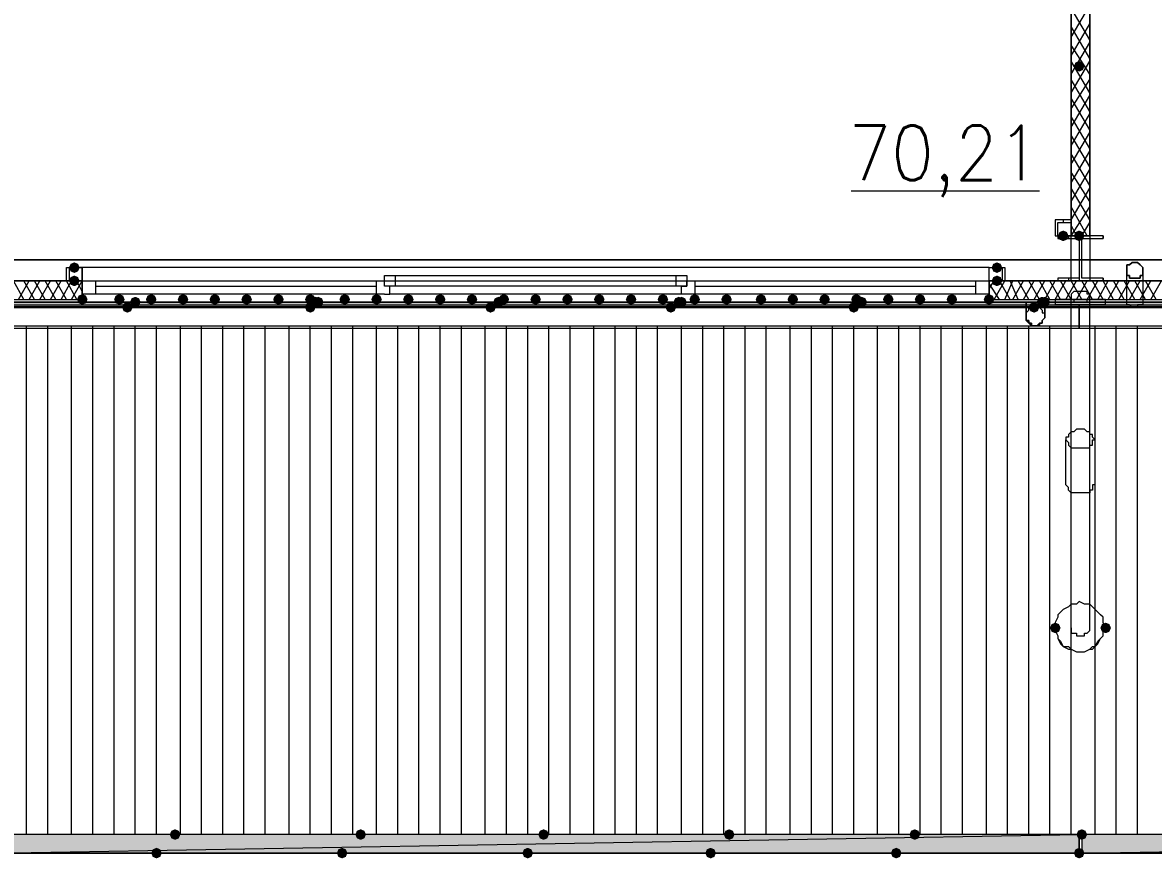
# Model space of a CAD drawing. Header units: millimetres. Extents: x 0 to 420, y 0 to 297.
# Drawn here: x 156.78 to 174.84, y 96.35 to 109.71 of the extents above; entities that cross this region are included whole.
import ezdxf

# ---------------------------------------------------------------- set-up
doc = ezdxf.new("R2010")
doc.units = ezdxf.units.MM
doc.styles.get("Standard").update_dxf_attribs({"font": 'STANDARD'})

msp = doc.modelspace()

# ---------------------------------------------------------------- hatches: boundary and pattern name
for color, points in [(7, [(173.736, 109.008333), (173.711129, 108.948537), (173.651333, 108.923667), (173.591538, 108.948537), (173.566667, 109.008333), (173.591537, 109.068129), (173.651333, 109.093), (173.711129, 109.068129)]), (7, [(173.482, 106.299), (173.457129, 106.239204), (173.397333, 106.214333), (173.337538, 106.239204), (173.312667, 106.299), (173.337537, 106.358796), (173.397333, 106.383667), (173.457129, 106.358796)]), (7, [(173.736, 106.299), (173.711129, 106.239204), (173.651333, 106.214333), (173.591538, 106.239204), (173.566667, 106.299), (173.591537, 106.358796), (173.651333, 106.383667), (173.711129, 106.358796)]), (7, [(157.691667, 105.791), (157.666796, 105.731204), (157.607, 105.706333), (157.547204, 105.731204), (157.522333, 105.791), (157.547204, 105.850796), (157.607, 105.875667), (157.666796, 105.850796)]), (7, [(172.423667, 105.791), (172.398796, 105.731204), (172.339, 105.706333), (172.279204, 105.731204), (172.254333, 105.791), (172.279204, 105.850796), (172.339, 105.875667), (172.398796, 105.850796)]), (7, [(157.691667, 105.579333), (157.666796, 105.519537), (157.607, 105.494667), (157.547204, 105.519537), (157.522333, 105.579333), (157.547204, 105.639129), (157.607, 105.664), (157.666796, 105.639129)]), (7, [(172.423667, 105.579333), (172.398796, 105.519537), (172.339, 105.494667), (172.279204, 105.519537), (172.254333, 105.579333), (172.279204, 105.639129), (172.339, 105.664), (172.398796, 105.639129)]), (7, [(157.818667, 105.283), (157.793796, 105.223204), (157.734, 105.198333), (157.674204, 105.223204), (157.649333, 105.283), (157.674204, 105.342796), (157.734, 105.367667), (157.793796, 105.342796)]), (7, [(158.411333, 105.283), (158.386462, 105.223204), (158.326667, 105.198333), (158.266871, 105.223204), (158.242, 105.283), (158.266871, 105.342796), (158.326667, 105.367667), (158.386462, 105.342796)]), (254, [(158.665333, 105.240667), (158.640463, 105.180871), (158.580667, 105.156), (158.520871, 105.180871), (158.496, 105.240667), (158.520871, 105.300462), (158.580667, 105.325333), (158.640462, 105.300463)]), (254, [(158.665333, 105.240667), (158.640463, 105.180871), (158.580667, 105.156), (158.520871, 105.180871), (158.496, 105.240667), (158.520871, 105.300462), (158.580667, 105.325333), (158.640462, 105.300463)]), (254, [(158.665333, 105.240667), (158.640463, 105.180871), (158.580667, 105.156), (158.520871, 105.180871), (158.496, 105.240667), (158.520871, 105.300462), (158.580667, 105.325333), (158.640462, 105.300463)]), (7, [(158.919333, 105.283), (158.894463, 105.223204), (158.834667, 105.198333), (158.774871, 105.223204), (158.75, 105.283), (158.774871, 105.342796), (158.834667, 105.367667), (158.894462, 105.342796)]), (7, [(159.427333, 105.283), (159.402462, 105.223204), (159.342667, 105.198333), (159.282871, 105.223204), (159.258, 105.283), (159.282871, 105.342796), (159.342667, 105.367667), (159.402462, 105.342796)]), (7, [(159.935333, 105.283), (159.910462, 105.223204), (159.850667, 105.198333), (159.790871, 105.223204), (159.766, 105.283), (159.790871, 105.342796), (159.850667, 105.367667), (159.910462, 105.342796)]), (7, [(160.443333, 105.283), (160.418462, 105.223204), (160.358667, 105.198333), (160.298871, 105.223204), (160.274, 105.283), (160.298871, 105.342796), (160.358667, 105.367667), (160.418462, 105.342796)]), (7, [(160.951333, 105.283), (160.926462, 105.223204), (160.866667, 105.198333), (160.806871, 105.223204), (160.782, 105.283), (160.806871, 105.342796), (160.866667, 105.367667), (160.926462, 105.342796)]), (7, [(161.459333, 105.283), (161.434463, 105.223204), (161.374667, 105.198333), (161.314871, 105.223204), (161.29, 105.283), (161.314871, 105.342796), (161.374667, 105.367667), (161.434462, 105.342796)]), (254, [(161.544, 105.240667), (161.519129, 105.180871), (161.459333, 105.156), (161.399538, 105.180871), (161.374667, 105.240667), (161.399537, 105.300462), (161.459333, 105.325333), (161.519129, 105.300463)]), (254, [(161.586333, 105.240667), (161.561462, 105.180871), (161.501667, 105.156), (161.441871, 105.180871), (161.417, 105.240667), (161.441871, 105.300462), (161.501667, 105.325333), (161.561462, 105.300463)]), (254, [(161.586333, 105.240667), (161.561462, 105.180871), (161.501667, 105.156), (161.441871, 105.180871), (161.417, 105.240667), (161.441871, 105.300462), (161.501667, 105.325333), (161.561462, 105.300463)]), (7, [(162.009667, 105.283), (161.984796, 105.223204), (161.925, 105.198333), (161.865204, 105.223204), (161.840333, 105.283), (161.865204, 105.342796), (161.925, 105.367667), (161.984796, 105.342796)]), (7, [(162.517667, 105.283), (162.492796, 105.223204), (162.433, 105.198333), (162.373204, 105.223204), (162.348333, 105.283), (162.373204, 105.342796), (162.433, 105.367667), (162.492796, 105.342796)]), (7, [(163.025667, 105.283), (163.000796, 105.223204), (162.941, 105.198333), (162.881204, 105.223204), (162.856333, 105.283), (162.881204, 105.342796), (162.941, 105.367667), (163.000796, 105.342796)]), (7, [(163.533667, 105.283), (163.508796, 105.223204), (163.449, 105.198333), (163.389204, 105.223204), (163.364333, 105.283), (163.389204, 105.342796), (163.449, 105.367667), (163.508796, 105.342796)]), (7, [(164.041667, 105.283), (164.016796, 105.223204), (163.957, 105.198333), (163.897204, 105.223204), (163.872333, 105.283), (163.897204, 105.342796), (163.957, 105.367667), (164.016796, 105.342796)]), (254, [(164.465, 105.240667), (164.440129, 105.180871), (164.380333, 105.156), (164.320538, 105.180871), (164.295667, 105.240667), (164.320537, 105.300462), (164.380333, 105.325333), (164.440129, 105.300463)]), (254, [(164.465, 105.240667), (164.440129, 105.180871), (164.380333, 105.156), (164.320538, 105.180871), (164.295667, 105.240667), (164.320537, 105.300462), (164.380333, 105.325333), (164.440129, 105.300463)]), (254, [(164.465, 105.240667), (164.440129, 105.180871), (164.380333, 105.156), (164.320538, 105.180871), (164.295667, 105.240667), (164.320537, 105.300462), (164.380333, 105.325333), (164.440129, 105.300463)]), (7, [(164.549667, 105.283), (164.524796, 105.223204), (164.465, 105.198333), (164.405204, 105.223204), (164.380333, 105.283), (164.405204, 105.342796), (164.465, 105.367667), (164.524796, 105.342796)]), (7, [(165.057667, 105.283), (165.032796, 105.223204), (164.973, 105.198333), (164.913204, 105.223204), (164.888333, 105.283), (164.913204, 105.342796), (164.973, 105.367667), (165.032796, 105.342796)]), (7, [(165.565667, 105.283), (165.540796, 105.223204), (165.481, 105.198333), (165.421204, 105.223204), (165.396333, 105.283), (165.421204, 105.342796), (165.481, 105.367667), (165.540796, 105.342796)]), (7, [(166.073667, 105.283), (166.048796, 105.223204), (165.989, 105.198333), (165.929204, 105.223204), (165.904333, 105.283), (165.929204, 105.342796), (165.989, 105.367667), (166.048796, 105.342796)]), (7, [(166.581667, 105.283), (166.556796, 105.223204), (166.497, 105.198333), (166.437204, 105.223204), (166.412333, 105.283), (166.437204, 105.342796), (166.497, 105.367667), (166.556796, 105.342796)]), (7, [(167.089667, 105.283), (167.064796, 105.223204), (167.005, 105.198333), (166.945204, 105.223204), (166.920333, 105.283), (166.945204, 105.342796), (167.005, 105.367667), (167.064796, 105.342796)]), (254, [(167.343667, 105.240667), (167.318796, 105.180871), (167.259, 105.156), (167.199204, 105.180871), (167.174333, 105.240667), (167.199204, 105.300462), (167.259, 105.325333), (167.318796, 105.300463)]), (254, [(167.386, 105.240667), (167.361129, 105.180871), (167.301333, 105.156), (167.241538, 105.180871), (167.216667, 105.240667), (167.241537, 105.300462), (167.301333, 105.325333), (167.361129, 105.300463)]), (254, [(167.386, 105.240667), (167.361129, 105.180871), (167.301333, 105.156), (167.241538, 105.180871), (167.216667, 105.240667), (167.241537, 105.300462), (167.301333, 105.325333), (167.361129, 105.300463)]), (7, [(167.597667, 105.283), (167.572796, 105.223204), (167.513, 105.198333), (167.453204, 105.223204), (167.428333, 105.283), (167.453204, 105.342796), (167.513, 105.367667), (167.572796, 105.342796)]), (7, [(168.105667, 105.283), (168.080796, 105.223204), (168.021, 105.198333), (167.961204, 105.223204), (167.936333, 105.283), (167.961204, 105.342796), (168.021, 105.367667), (168.080796, 105.342796)]), (7, [(168.656, 105.283), (168.631129, 105.223204), (168.571333, 105.198333), (168.511538, 105.223204), (168.486667, 105.283), (168.511537, 105.342796), (168.571333, 105.367667), (168.631129, 105.342796)]), (7, [(169.164, 105.283), (169.139129, 105.223204), (169.079333, 105.198333), (169.019538, 105.223204), (168.994667, 105.283), (169.019537, 105.342796), (169.079333, 105.367667), (169.139129, 105.342796)]), (7, [(169.672, 105.283), (169.647129, 105.223204), (169.587333, 105.198333), (169.527537, 105.223204), (169.502667, 105.283), (169.527537, 105.342796), (169.587333, 105.367667), (169.647129, 105.342796)]), (7, [(170.18, 105.283), (170.155129, 105.223204), (170.095333, 105.198333), (170.035538, 105.223204), (170.010667, 105.283), (170.035537, 105.342796), (170.095333, 105.367667), (170.155129, 105.342796)]), (254, [(170.264667, 105.240667), (170.239796, 105.180871), (170.18, 105.156), (170.120204, 105.180871), (170.095333, 105.240667), (170.120204, 105.300462), (170.18, 105.325333), (170.239796, 105.300463)]), (254, [(170.264667, 105.240667), (170.239796, 105.180871), (170.18, 105.156), (170.120204, 105.180871), (170.095333, 105.240667), (170.120204, 105.300462), (170.18, 105.325333), (170.239796, 105.300463)]), (254, [(170.264667, 105.240667), (170.239796, 105.180871), (170.18, 105.156), (170.120204, 105.180871), (170.095333, 105.240667), (170.120204, 105.300462), (170.18, 105.325333), (170.239796, 105.300463)]), (7, [(170.688, 105.283), (170.663129, 105.223204), (170.603333, 105.198333), (170.543538, 105.223204), (170.518667, 105.283), (170.543537, 105.342796), (170.603333, 105.367667), (170.663129, 105.342796)]), (7, [(171.196, 105.283), (171.171129, 105.223204), (171.111333, 105.198333), (171.051538, 105.223204), (171.026667, 105.283), (171.051537, 105.342796), (171.111333, 105.367667), (171.171129, 105.342796)]), (7, [(171.704, 105.283), (171.679129, 105.223204), (171.619333, 105.198333), (171.559538, 105.223204), (171.534667, 105.283), (171.559537, 105.342796), (171.619333, 105.367667), (171.679129, 105.342796)]), (7, [(172.296667, 105.283), (172.271796, 105.223204), (172.212, 105.198333), (172.152204, 105.223204), (172.127333, 105.283), (172.152204, 105.342796), (172.212, 105.367667), (172.271796, 105.342796)]), (254, [(173.143333, 105.240667), (173.118462, 105.180871), (173.058667, 105.156), (172.998871, 105.180871), (172.974, 105.240667), (172.998871, 105.300462), (173.058667, 105.325333), (173.118462, 105.300463)]), (254, [(173.185667, 105.240667), (173.160796, 105.180871), (173.101, 105.156), (173.041204, 105.180871), (173.016333, 105.240667), (173.041204, 105.300462), (173.101, 105.325333), (173.160796, 105.300463)]), (254, [(173.185667, 105.240667), (173.160796, 105.180871), (173.101, 105.156), (173.041204, 105.180871), (173.016333, 105.240667), (173.041204, 105.300462), (173.101, 105.325333), (173.160796, 105.300463)]), (254, [(158.538333, 105.156), (158.513463, 105.096204), (158.453667, 105.071333), (158.393871, 105.096204), (158.369, 105.156), (158.393871, 105.215796), (158.453667, 105.240667), (158.513462, 105.215796)]), (254, [(161.459333, 105.156), (161.434463, 105.096204), (161.374667, 105.071333), (161.314871, 105.096204), (161.29, 105.156), (161.314871, 105.215796), (161.374667, 105.240667), (161.434462, 105.215796)]), (254, [(164.338, 105.156), (164.313129, 105.096204), (164.253333, 105.071333), (164.193537, 105.096204), (164.168667, 105.156), (164.193537, 105.215796), (164.253333, 105.240667), (164.313129, 105.215796)]), (254, [(167.216667, 105.156), (167.191796, 105.096204), (167.132, 105.071333), (167.072204, 105.096204), (167.047333, 105.156), (167.072204, 105.215796), (167.132, 105.240667), (167.191796, 105.215796)]), (254, [(170.137667, 105.156), (170.112796, 105.096204), (170.053, 105.071333), (169.993204, 105.096204), (169.968333, 105.156), (169.993204, 105.215796), (170.053, 105.240667), (170.112796, 105.215796)]), (254, [(173.016333, 105.156), (172.991462, 105.096204), (172.931667, 105.071333), (172.871871, 105.096204), (172.847, 105.156), (172.871871, 105.215796), (172.931667, 105.240667), (172.991462, 105.215796)]), (7, [(173.355, 100.033667), (173.330129, 99.973871), (173.270333, 99.949), (173.210538, 99.973871), (173.185667, 100.033667), (173.210537, 100.093462), (173.270333, 100.118333), (173.330129, 100.093463)]), (7, [(174.159333, 100.033667), (174.134462, 99.973871), (174.074667, 99.949), (174.014871, 99.973871), (173.99, 100.033667), (174.014871, 100.093462), (174.074667, 100.118333), (174.134462, 100.093463)]), (254, [(159.300333, 96.731667), (159.275463, 96.671871), (159.215667, 96.647), (159.155871, 96.671871), (159.131, 96.731667), (159.155871, 96.791462), (159.215667, 96.816333), (159.275462, 96.791463)]), (254, [(162.263667, 96.731667), (162.238796, 96.671871), (162.179, 96.647), (162.119204, 96.671871), (162.094333, 96.731667), (162.119204, 96.791462), (162.179, 96.816333), (162.238796, 96.791463)]), (254, [(165.184667, 96.731667), (165.159796, 96.671871), (165.1, 96.647), (165.040204, 96.671871), (165.015333, 96.731667), (165.040204, 96.791462), (165.1, 96.816333), (165.159796, 96.791463)]), (254, [(168.148, 96.731667), (168.123129, 96.671871), (168.063333, 96.647), (168.003537, 96.671871), (167.978667, 96.731667), (168.003537, 96.791462), (168.063333, 96.816333), (168.123129, 96.791463)]), (254, [(171.111333, 96.731667), (171.086462, 96.671871), (171.026667, 96.647), (170.966871, 96.671871), (170.942, 96.731667), (170.966871, 96.791462), (171.026667, 96.816333), (171.086462, 96.791463)]), (254, [(173.778333, 96.731667), (173.753463, 96.671871), (173.693667, 96.647), (173.633871, 96.671871), (173.609, 96.731667), (173.633871, 96.791462), (173.693667, 96.816333), (173.753462, 96.791463)]), (254, [(159.004, 96.435333), (158.979129, 96.375538), (158.919333, 96.350667), (158.859537, 96.375538), (158.834667, 96.435333), (158.859537, 96.495129), (158.919333, 96.52), (158.979129, 96.495129)]), (254, [(161.967333, 96.435333), (161.942462, 96.375538), (161.882667, 96.350667), (161.822871, 96.375538), (161.798, 96.435333), (161.822871, 96.495129), (161.882667, 96.52), (161.942462, 96.495129)]), (254, [(164.930667, 96.435333), (164.905796, 96.375538), (164.846, 96.350667), (164.786204, 96.375538), (164.761333, 96.435333), (164.786204, 96.495129), (164.846, 96.52), (164.905796, 96.495129)]), (254, [(167.851667, 96.435333), (167.826796, 96.375538), (167.767, 96.350667), (167.707204, 96.375538), (167.682333, 96.435333), (167.707204, 96.495129), (167.767, 96.52), (167.826796, 96.495129)]), (254, [(170.815, 96.435333), (170.790129, 96.375538), (170.730333, 96.350667), (170.670538, 96.375538), (170.645667, 96.435333), (170.670537, 96.495129), (170.730333, 96.52), (170.790129, 96.495129)]), (254, [(173.736, 96.435333), (173.711129, 96.375538), (173.651333, 96.350667), (173.591538, 96.375538), (173.566667, 96.435333), (173.591537, 96.495129), (173.651333, 96.52), (173.711129, 96.495129)])]:
    msp.add_hatch(color=color).paths.add_polyline_path(points, flags=0)
h = msp.add_hatch(color=7)
h.paths.add_polyline_path([(382.947333, 105.156), (120.904, 105.156), (382.947333, 105.240667)], flags=0)
h.paths.add_polyline_path([(120.904, 105.156), (382.947333, 105.240667), (120.904, 105.240667)], flags=0)
h = msp.add_hatch(color=7)
h.paths.add_polyline_path([(173.651333, 96.435333), (156.294667, 96.435333), (173.651333, 96.731667)], flags=0)
h.paths.add_polyline_path([(156.294667, 96.435333), (173.651333, 96.731667), (156.294667, 96.731667)], flags=0)
h = msp.add_hatch(color=7)
h.paths.add_polyline_path([(191.050333, 96.435333), (173.693667, 96.435333), (191.050333, 96.731667)], flags=0)
h.paths.add_polyline_path([(173.693667, 96.435333), (191.050333, 96.731667), (173.693667, 96.731667)], flags=0)

# ---------------------------------------------------------------- linework, layer by layer
at = {"color": 7, "lineweight": 0}
for points in [[(394.335, 222.25), (260.265333, 222.25), (260.265333, 191.219667), (243.586, 191.219667), (243.586, 222.25), (109.516333, 222.25), (109.516333, 105.579333), (243.586, 105.579333), (243.586, 136.609667), (260.265333, 136.609667), (260.265333, 105.579333), (394.335, 105.579333)], [(243.586, 221.869), (243.586, 191.219667), (260.265333, 191.219667), (260.265333, 221.869), (393.954, 221.869), (393.954, 105.918), (260.265333, 105.918), (260.265333, 136.609667), (243.586, 136.609667), (243.586, 105.918), (109.897333, 105.918), (109.897333, 221.869)], [(173.524333, 122.978333), (173.524333, 106.299), (173.820667, 106.299), (173.820667, 122.978333)], [(173.524333, 106.553), (173.270333, 106.553), (173.270333, 106.299), (173.524333, 106.299)], [(173.524333, 106.510667), (173.524333, 106.299), (173.312667, 106.299), (173.312667, 106.510667)], [(174.032333, 106.299), (173.312667, 106.299), (173.312667, 106.256667), (173.651333, 106.256667), (173.651333, 105.621667), (173.312667, 105.621667), (173.312667, 105.579333), (174.032333, 105.579333), (174.032333, 105.621667), (173.693667, 105.621667), (173.693667, 106.256667), (174.032333, 106.256667)], [(174.667333, 105.748667), (174.667333, 105.791), (174.625, 105.833333), (174.582667, 105.875667), (174.540333, 105.875667), (174.498, 105.875667), (174.455667, 105.833333), (174.413333, 105.833333), (174.413333, 105.791), (174.413333, 105.748667), (174.413333, 105.706333), (174.413333, 105.664), (174.455667, 105.664), (174.455667, 105.621667), (174.498, 105.621667), (174.540333, 105.621667), (174.582667, 105.621667), (174.625, 105.621667), (174.625, 105.664), (174.667333, 105.664), (174.667333, 105.706333), (174.667333, 105.748667), (174.667333, 105.706333), (174.667333, 105.664), (174.625, 105.664), (174.625, 105.621667), (174.582667, 105.621667), (174.540333, 105.621667), (174.498, 105.621667), (174.455667, 105.621667), (174.455667, 105.664), (174.413333, 105.664), (174.413333, 105.706333), (174.413333, 105.748667), (174.413333, 105.791), (174.413333, 105.833333), (174.455667, 105.833333), (174.498, 105.875667), (174.540333, 105.875667), (174.582667, 105.875667), (174.625, 105.833333), (174.667333, 105.791)], [(174.413333, 105.748667), (174.413333, 105.791), (174.413333, 105.833333), (174.455667, 105.833333), (174.498, 105.875667), (174.540333, 105.875667), (174.582667, 105.875667), (174.625, 105.833333), (174.667333, 105.791), (174.667333, 105.748667), (174.667333, 105.706333), (174.667333, 105.664), (174.625, 105.664), (174.625, 105.621667), (174.582667, 105.621667), (174.540333, 105.621667), (174.498, 105.621667), (174.455667, 105.621667), (174.455667, 105.664), (174.413333, 105.664), (174.413333, 105.706333)], [(157.48, 105.791), (157.734, 105.791), (157.734, 105.579333), (157.48, 105.579333)], [(157.522333, 105.791), (157.522333, 105.579333), (157.734, 105.579333), (157.734, 105.791)], [(162.56, 105.664), (162.729333, 105.664), (162.729333, 105.494667), (162.56, 105.494667)], [(167.386, 105.494667), (167.216667, 105.494667), (167.216667, 105.664), (167.386, 105.664)], [(172.212, 105.791), (172.423667, 105.791), (172.423667, 105.579333), (172.212, 105.579333), (172.212, 105.791), (172.466, 105.791), (172.466, 105.579333), (172.212, 105.579333)], [(157.734, 105.579333), (157.734, 105.367667)], [(172.212, 105.579333), (172.212, 105.367667)], [(173.693667, 105.41), (173.651333, 105.41), (173.609, 105.41), (173.566667, 105.41), (173.524333, 105.367667), (173.524333, 105.325333), (173.524333, 105.283), (173.566667, 105.283), (173.566667, 105.240667), (173.609, 105.240667), (173.651333, 105.240667), (173.693667, 105.240667), (173.736, 105.240667), (173.778333, 105.240667), (173.778333, 105.283), (173.820667, 105.283), (173.820667, 105.325333), (173.820667, 105.367667), (173.778333, 105.367667), (173.778333, 105.41), (173.736, 105.41)], [(382.947333, 105.156), (120.904, 105.156), (382.947333, 105.240667)], [(120.904, 105.156), (382.947333, 105.240667), (120.904, 105.240667)], [(156.294667, 105.198333), (173.651333, 105.198333), (173.651333, 104.817333), (156.294667, 104.817333)], [(173.185667, 105.240667), (173.101, 105.240667), (173.101, 105.029), (173.101, 104.986667), (173.058667, 104.944333), (173.058667, 104.902), (173.016333, 104.902), (173.016333, 104.859667), (172.974, 104.859667), (172.931667, 104.859667), (172.889333, 104.859667), (172.847, 104.902), (172.804667, 104.944333), (172.804667, 104.986667), (172.804667, 105.029), (172.804667, 105.240667), (172.677667, 105.240667), (172.804667, 105.240667), (172.804667, 105.029), (172.804667, 104.986667), (172.804667, 104.944333), (172.847, 104.944333), (172.847, 104.902), (172.889333, 104.902), (172.889333, 104.859667), (172.931667, 104.859667), (172.974, 104.859667), (173.016333, 104.902), (173.058667, 104.902), (173.058667, 104.944333), (173.101, 104.986667), (173.101, 105.029), (173.101, 105.240667), (173.185667, 105.240667), (173.101, 105.240667), (173.101, 105.029), (173.101, 104.986667), (173.058667, 104.944333), (173.058667, 104.902), (173.016333, 104.902), (173.016333, 104.859667), (172.974, 104.859667), (172.931667, 104.859667), (172.889333, 104.859667), (172.847, 104.902), (172.804667, 104.944333), (172.804667, 104.986667), (172.804667, 105.029), (172.804667, 105.240667), (172.677667, 105.240667), (172.804667, 105.240667), (172.804667, 105.029), (172.804667, 104.986667), (172.804667, 104.944333), (172.847, 104.944333), (172.847, 104.902), (172.889333, 104.902), (172.889333, 104.859667), (172.931667, 104.859667), (172.974, 104.859667), (173.016333, 104.902), (173.058667, 104.902), (173.058667, 104.944333), (173.101, 104.986667), (173.101, 105.029), (173.101, 105.240667), (173.185667, 105.240667), (173.101, 105.240667), (173.101, 105.029), (173.101, 104.986667), (173.058667, 104.944333), (173.058667, 104.902), (173.016333, 104.902), (172.974, 104.859667), (172.931667, 104.859667), (172.889333, 104.859667), (172.889333, 104.902), (172.847, 104.902), (172.847, 104.944333), (172.804667, 104.944333), (172.804667, 104.986667), (172.804667, 105.029), (172.804667, 105.240667), (172.677667, 105.240667), (172.804667, 105.240667), (172.804667, 105.029), (172.804667, 104.986667), (172.804667, 104.944333), (172.847, 104.902), (172.889333, 104.859667), (172.931667, 104.859667), (172.974, 104.859667), (173.016333, 104.859667), (173.016333, 104.902), (173.058667, 104.902), (173.058667, 104.944333), (173.101, 104.986667), (173.101, 105.029), (173.101, 105.240667)], [(173.101, 105.029), (173.101, 104.986667), (173.058667, 104.944333), (173.058667, 104.902), (173.016333, 104.902), (172.974, 104.859667), (172.931667, 104.859667), (172.889333, 104.859667), (172.889333, 104.902), (172.847, 104.902), (172.847, 104.944333), (172.804667, 104.944333), (172.804667, 104.986667), (172.804667, 105.029), (172.804667, 105.071333), (172.847, 105.113667), (172.847, 105.156), (172.889333, 105.156), (172.931667, 105.156), (172.974, 105.156), (173.016333, 105.156), (173.058667, 105.113667), (173.058667, 105.071333), (173.101, 105.071333)], [(172.804667, 105.029), (172.804667, 105.071333), (172.847, 105.113667), (172.847, 105.156), (172.889333, 105.156), (172.931667, 105.156), (172.974, 105.156), (173.016333, 105.156), (173.058667, 105.113667), (173.058667, 105.071333), (173.101, 105.071333), (173.101, 105.029), (173.101, 104.986667), (173.058667, 104.944333), (173.058667, 104.902), (173.016333, 104.902), (172.974, 104.859667), (172.931667, 104.859667), (172.889333, 104.859667), (172.889333, 104.902), (172.847, 104.902), (172.847, 104.944333), (172.804667, 104.944333), (172.804667, 104.986667)], [(173.651333, 105.198333), (191.050333, 105.198333), (191.050333, 104.817333), (173.651333, 104.817333)], [(174.667333, 105.198333), (174.625, 105.198333), (174.582667, 105.198333), (174.582667, 105.156), (174.540333, 105.156), (174.498, 105.156), (174.455667, 105.198333), (174.413333, 105.198333), (174.455667, 105.198333), (174.498, 105.198333), (174.540333, 105.198333), (174.582667, 105.198333), (174.625, 105.198333)], [(382.947333, 97.324333), (382.947333, 96.731667), (120.904, 96.731667), (120.904, 97.324333), (120.904, 104.309333), (120.904, 104.859667), (382.947333, 104.859667), (382.947333, 104.309333)], [(173.693667, 103.208667), (173.651333, 103.208667), (173.609, 103.208667), (173.566667, 103.166333), (173.524333, 103.166333), (173.482, 103.124), (173.482, 103.081667), (173.439667, 103.081667), (173.439667, 103.039333), (173.482, 102.997), (173.482, 102.954667), (173.524333, 102.912333), (173.566667, 102.912333), (173.609, 102.912333), (173.651333, 102.912333), (173.693667, 102.912333), (173.736, 102.912333), (173.778333, 102.912333), (173.820667, 102.912333), (173.820667, 102.954667), (173.863, 102.954667), (173.863, 102.997), (173.863, 103.039333), (173.905333, 103.039333), (173.863, 103.081667), (173.863, 103.124), (173.820667, 103.124), (173.820667, 103.166333), (173.778333, 103.166333), (173.736, 103.208667)], [(173.736, 100.414667), (173.651333, 100.457), (173.609, 100.414667), (173.524333, 100.414667), (173.482, 100.372333), (173.397333, 100.33), (173.355, 100.287667), (173.312667, 100.245333), (173.312667, 100.203), (173.270333, 100.118333), (173.270333, 100.033667), (173.270333, 99.991333), (173.312667, 99.906667), (173.312667, 99.864333), (173.355, 99.822), (173.397333, 99.737333), (173.482, 99.737333), (173.524333, 99.695), (173.609, 99.652667), (173.651333, 99.652667), (173.736, 99.652667), (173.820667, 99.695), (173.863, 99.737333), (173.905333, 99.737333), (173.947667, 99.822), (173.99, 99.864333), (174.032333, 99.906667), (174.032333, 99.991333), (174.074667, 100.033667), (174.032333, 100.118333), (174.032333, 100.203), (173.99, 100.245333), (173.947667, 100.287667), (173.905333, 100.33), (173.863, 100.372333), (173.820667, 100.414667)], [(173.651333, 96.435333), (156.294667, 96.435333), (173.651333, 96.731667)], [(156.294667, 96.435333), (173.651333, 96.731667), (156.294667, 96.731667)], [(173.651333, 96.731667), (156.294667, 96.731667), (156.294667, 96.435333), (173.651333, 96.435333)], [(191.050333, 96.435333), (173.693667, 96.435333), (191.050333, 96.731667)], [(173.693667, 96.435333), (191.050333, 96.731667), (173.693667, 96.731667)], [(260.604, 96.731667), (260.604, 96.435333), (243.247333, 96.435333), (243.247333, 96.731667), (243.247333, 96.435333), (225.848333, 96.435333), (225.848333, 96.731667), (225.848333, 96.435333), (208.449333, 96.435333), (208.449333, 96.731667), (208.449333, 96.435333), (191.050333, 96.435333), (191.050333, 96.731667), (173.693667, 96.731667), (173.693667, 96.435333), (191.050333, 96.435333), (191.050333, 96.731667), (208.449333, 96.731667), (225.848333, 96.731667), (243.247333, 96.731667)], [(163.83, 96.435333), (166.116, 96.435333)]]:
    msp.add_lwpolyline(points, close=True, dxfattribs=at)
at = {"color": 254, "lineweight": 0}
msp.add_lwpolyline([(243.586, 221.869), (109.897333, 221.869), (109.897333, 105.918), (243.586, 105.918), (243.586, 136.609667), (260.265333, 136.609667), (260.265333, 105.918), (393.954, 105.918), (393.954, 221.869), (260.265333, 221.869), (260.265333, 191.219667), (243.586, 191.219667)], close=True, dxfattribs=at)
at = {"color": 43, "lineweight": 0}
for points in [[(173.524333, 140.081), (156.421667, 140.081), (156.421667, 105.579333), (173.524333, 105.579333)], [(190.923333, 140.081), (173.820667, 140.081), (173.820667, 105.579333), (190.923333, 105.579333)]]:
    msp.add_lwpolyline(points, close=True, dxfattribs=at)
at = {"color": 7, "lineweight": 0}
for points in [[(173.524333, 109.474), (173.820667, 109.982)], [(173.820667, 109.431667), (173.524333, 109.939667)], [(173.524333, 109.177667), (173.820667, 109.685667)], [(173.820667, 109.135333), (173.524333, 109.643333)], [(173.524333, 108.881333), (173.820667, 109.389333)], [(173.820667, 108.881333), (173.524333, 109.347)], [(173.524333, 108.585), (173.820667, 109.093)], [(173.820667, 108.585), (173.524333, 109.093)], [(173.524333, 108.331), (173.820667, 108.796667)], [(173.820667, 108.288667), (173.524333, 108.796667)], [(173.524333, 108.034667), (173.820667, 108.542667)], [(173.820667, 107.992333), (173.524333, 108.500333)], [(173.524333, 107.738333), (173.820667, 108.246333)], [(173.820667, 107.696), (173.524333, 108.204)], [(173.524333, 107.442), (173.820667, 107.95)], [(173.820667, 107.399667), (173.524333, 107.907667)], [(173.524333, 107.145667), (173.820667, 107.653667)], [(173.820667, 107.103333), (173.524333, 107.611333)], [(173.524333, 106.849333), (173.820667, 107.357333)], [(173.820667, 106.849333), (173.524333, 107.315)], [(170.010667, 107.018667), (173.016333, 107.018667)], [(173.524333, 106.553), (173.820667, 107.061)], [(173.820667, 106.553), (173.524333, 107.061)], [(173.524333, 106.299), (173.820667, 106.764667)], [(173.778333, 106.299), (173.524333, 106.764667)], [(173.397333, 106.553), (173.397333, 106.510667)], [(173.609, 106.299), (173.524333, 106.468333)], [(173.693667, 106.299), (173.820667, 106.510667)], [(173.312667, 106.299), (173.312667, 106.256667)], [(173.482, 106.299), (173.482, 106.256667)], [(173.651333, 106.299), (173.651333, 105.579333)], [(173.820667, 106.299), (173.820667, 106.256667)], [(174.032333, 106.299), (174.032333, 106.256667)], [(164.973, 105.791), (157.734, 105.791), (157.734, 105.706333)], [(164.973, 105.791), (157.734, 105.791), (157.734, 105.706333)], [(157.734, 105.706333), (157.734, 105.579333), (164.973, 105.579333)], [(157.734, 105.706333), (157.734, 105.579333), (164.973, 105.579333)], [(162.729333, 105.664), (167.216667, 105.664)], [(162.729333, 105.664), (167.216667, 105.664)], [(172.212, 105.706333), (172.212, 105.791), (164.973, 105.791)], [(172.212, 105.706333), (172.212, 105.791), (164.973, 105.791)], [(164.973, 105.579333), (172.212, 105.579333), (172.212, 105.706333)], [(164.973, 105.579333), (172.212, 105.579333), (172.212, 105.706333)], [(174.413333, 105.198333), (174.413333, 105.748667)], [(174.667333, 105.748667), (174.667333, 105.198333)], [(157.734, 105.579333), (154.813, 105.579333)], [(156.802667, 105.283), (156.633333, 105.579333)], [(156.718, 105.283), (156.887333, 105.579333)], [(156.972, 105.283), (156.802667, 105.579333)], [(156.887333, 105.283), (157.056667, 105.579333)], [(157.141333, 105.283), (156.972, 105.579333)], [(157.056667, 105.283), (157.226, 105.579333)], [(157.310667, 105.283), (157.141333, 105.579333)], [(157.226, 105.283), (157.395333, 105.579333)], [(157.48, 105.283), (157.310667, 105.579333)], [(157.395333, 105.283), (157.564667, 105.579333)], [(157.649333, 105.283), (157.48, 105.579333)], [(157.564667, 105.283), (157.734, 105.579333)], [(157.734, 105.41), (157.649333, 105.579333)], [(157.734, 105.283), (157.734, 105.367667), (157.734, 105.579333)], [(157.734, 105.579333), (172.212, 105.579333)], [(157.734, 105.579333), (157.945667, 105.579333), (157.945667, 105.367667), (157.734, 105.367667)], [(157.945667, 105.579333), (162.433, 105.579333)], [(157.945667, 105.494667), (162.433, 105.494667)], [(162.56, 105.367667), (162.433, 105.367667), (162.433, 105.579333), (162.56, 105.579333)], [(162.56, 105.367667), (162.644667, 105.367667), (162.644667, 105.494667), (162.56, 105.494667), (162.56, 105.579333)], [(162.729333, 105.579333), (167.216667, 105.579333)], [(167.216667, 105.494667), (162.729333, 105.494667)], [(167.386, 105.367667), (167.301333, 105.367667), (167.301333, 105.494667), (167.386, 105.494667), (167.386, 105.579333)], [(167.386, 105.579333), (167.513, 105.579333), (167.513, 105.367667), (167.386, 105.367667)], [(167.513, 105.579333), (172.000333, 105.579333)], [(167.513, 105.494667), (172.000333, 105.494667)], [(172.212, 105.367667), (172.000333, 105.367667), (172.000333, 105.579333), (172.212, 105.579333)], [(172.212, 105.452333), (172.296667, 105.579333)], [(172.212, 105.283), (172.212, 105.367667), (172.212, 105.579333)], [(175.133, 105.579333), (172.212, 105.579333)], [(172.381333, 105.283), (172.212, 105.537)], [(172.296667, 105.283), (172.466, 105.579333)], [(172.550667, 105.283), (172.381333, 105.579333)], [(172.466, 105.283), (172.593, 105.579333)], [(172.677667, 105.283), (172.550667, 105.579333)], [(172.593, 105.283), (172.762333, 105.579333)], [(172.847, 105.283), (172.677667, 105.579333)], [(172.762333, 105.283), (172.931667, 105.579333)], [(173.016333, 105.283), (172.847, 105.579333)], [(172.931667, 105.283), (173.101, 105.579333)], [(173.185667, 105.283), (173.016333, 105.579333)], [(173.101, 105.283), (173.270333, 105.579333)], [(173.355, 105.283), (173.185667, 105.579333)], [(173.270333, 105.283), (173.439667, 105.579333)], [(173.312667, 105.621667), (173.312667, 105.579333)], [(173.524333, 105.283), (173.355, 105.579333)], [(173.439667, 105.283), (173.609, 105.579333)], [(173.482, 105.621667), (173.482, 105.579333)], [(173.693667, 105.283), (173.524333, 105.579333)], [(173.609, 105.283), (173.778333, 105.579333)], [(173.863, 105.283), (173.693667, 105.579333)], [(173.778333, 105.283), (173.947667, 105.579333)], [(173.820667, 105.621667), (173.820667, 105.579333)], [(174.032333, 105.283), (173.863, 105.579333)], [(173.947667, 105.283), (174.117, 105.579333)], [(174.032333, 105.621667), (174.032333, 105.579333)], [(174.201667, 105.283), (174.032333, 105.579333)], [(174.117, 105.283), (174.286333, 105.579333)], [(174.371, 105.283), (174.201667, 105.579333)], [(174.286333, 105.283), (174.455667, 105.579333)], [(174.540333, 105.283), (174.371, 105.579333)], [(174.455667, 105.283), (174.625, 105.579333)], [(174.709667, 105.283), (174.540333, 105.579333)], [(174.625, 105.283), (174.794333, 105.579333)], [(174.879, 105.283), (174.709667, 105.579333)], [(174.794333, 105.283), (174.963667, 105.579333)], [(154.813, 105.283), (157.734, 105.283)], [(157.734, 105.283), (157.734, 105.367667)], [(157.734, 105.283), (157.734, 105.198333), (172.212, 105.198333), (172.212, 105.283)], [(162.433, 105.367667), (157.945667, 105.367667)], [(167.301333, 105.367667), (162.644667, 105.367667)], [(172.000333, 105.367667), (167.513, 105.367667)], [(172.212, 105.283), (172.212, 105.367667)], [(172.212, 105.283), (175.133, 105.283)], [(174.074667, 105.198333), (174.074667, 105.283), (174.032333, 105.283), (173.99, 105.283), (173.947667, 105.283), (173.905333, 105.283), (173.863, 105.283), (173.820667, 105.283), (173.736, 105.283), (173.651333, 105.283), (173.609, 105.283), (173.524333, 105.283), (173.482, 105.283), (173.397333, 105.283), (173.355, 105.283), (173.312667, 105.283), (173.270333, 105.283), (173.270333, 105.198333)], [(173.524333, 100.033667), (173.524333, 105.325333)], [(173.820667, 100.033667), (173.820667, 105.325333)], [(383.243667, 105.240667), (120.904, 105.240667), (383.243667, 105.240667), (120.904, 105.240667)], [(382.947333, 105.240667), (120.904, 105.240667)], [(383.243667, 105.240667), (382.947333, 105.240667), (120.904, 105.240667)], [(383.243667, 105.240667), (120.904, 105.240667), (120.904, 105.156)], [(120.904, 105.156), (382.947333, 105.156)], [(174.074667, 105.198333), (174.032333, 105.198333), (173.99, 105.198333), (173.947667, 105.198333), (173.905333, 105.198333), (173.863, 105.198333), (173.820667, 105.198333), (173.736, 105.198333), (173.651333, 105.198333), (173.609, 105.198333), (173.524333, 105.198333), (173.482, 105.198333), (173.397333, 105.198333), (173.355, 105.198333), (173.312667, 105.198333), (173.270333, 105.198333)], [(173.439667, 102.319667), (173.439667, 103.039333)], [(173.905333, 102.319667), (173.905333, 103.039333)], [(173.905333, 102.319667), (173.863, 102.319667), (173.863, 102.277333), (173.863, 102.235), (173.820667, 102.235), (173.820667, 102.192667), (173.778333, 102.192667), (173.736, 102.192667), (173.693667, 102.192667), (173.651333, 102.192667), (173.609, 102.192667), (173.566667, 102.192667), (173.524333, 102.192667), (173.482, 102.235), (173.482, 102.277333), (173.439667, 102.319667)], [(173.270333, 100.033667), (173.270333, 99.991333), (173.312667, 99.906667), (173.312667, 99.864333), (173.355, 99.779667), (173.397333, 99.737333), (173.482, 99.695), (173.524333, 99.695), (173.609, 99.652667), (173.651333, 99.652667), (173.736, 99.652667), (173.820667, 99.695), (173.863, 99.695), (173.905333, 99.737333), (173.947667, 99.779667), (173.99, 99.864333), (174.032333, 99.906667), (174.032333, 99.991333), (174.074667, 100.033667)], [(173.524333, 100.033667), (173.524333, 99.991333), (173.524333, 99.949), (173.566667, 99.949), (173.609, 99.949), (173.609, 99.906667), (173.651333, 99.906667), (173.693667, 99.906667), (173.736, 99.906667), (173.736, 99.949), (173.778333, 99.949), (173.820667, 99.991333), (173.820667, 100.033667)], [(173.651333, 96.731667), (156.294667, 96.731667)], [(191.050333, 96.731667), (173.693667, 96.731667)], [(166.116, 96.435333), (163.83, 96.435333)]]:
    msp.add_lwpolyline(points, dxfattribs=at)
at = {"color": 253, "lineweight": 0}
for points in [[(156.845, 96.731667), (156.845, 104.859667)], [(157.183667, 96.731667), (157.183667, 104.859667)], [(157.564667, 96.731667), (157.564667, 104.859667)], [(157.903333, 96.731667), (157.903333, 104.859667)], [(158.242, 96.731667), (158.242, 104.859667)], [(158.580667, 96.731667), (158.580667, 104.859667)], [(158.919333, 96.731667), (158.919333, 104.859667)], [(159.300333, 96.731667), (159.300333, 104.859667)], [(159.639, 96.731667), (159.639, 104.859667)], [(159.977667, 96.731667), (159.977667, 104.859667)], [(160.316333, 96.731667), (160.316333, 104.859667)], [(160.655, 96.731667), (160.655, 104.859667)], [(161.036, 96.731667), (161.036, 104.859667)], [(161.374667, 96.731667), (161.374667, 104.859667)], [(161.713333, 96.731667), (161.713333, 104.859667)], [(162.052, 96.731667), (162.052, 104.859667)], [(162.433, 96.731667), (162.433, 104.859667)], [(162.771667, 96.731667), (162.771667, 104.859667)], [(163.110333, 96.731667), (163.110333, 104.859667)], [(163.449, 96.731667), (163.449, 104.859667)], [(163.787667, 96.731667), (163.787667, 104.859667)], [(164.168667, 96.731667), (164.168667, 104.859667)], [(164.507333, 96.731667), (164.507333, 104.859667)], [(164.846, 96.731667), (164.846, 104.859667)], [(165.184667, 96.731667), (165.184667, 104.859667)], [(165.523333, 96.731667), (165.523333, 104.859667)], [(165.904333, 96.731667), (165.904333, 104.859667)], [(166.243, 96.731667), (166.243, 104.859667)], [(166.581667, 96.731667), (166.581667, 104.859667)], [(166.920333, 96.731667), (166.920333, 104.859667)], [(167.301333, 96.731667), (167.301333, 104.859667)], [(167.64, 96.731667), (167.64, 104.859667)], [(167.978667, 96.731667), (167.978667, 104.859667)], [(168.317333, 96.731667), (168.317333, 104.859667)], [(168.656, 96.731667), (168.656, 104.859667)], [(169.037, 96.731667), (169.037, 104.859667)], [(169.375667, 96.731667), (169.375667, 104.859667)], [(169.714333, 96.731667), (169.714333, 104.859667)], [(170.053, 96.731667), (170.053, 104.859667)], [(170.434, 96.731667), (170.434, 104.859667)], [(170.772667, 96.731667), (170.772667, 104.859667)], [(171.111333, 96.731667), (171.111333, 104.859667)], [(171.45, 96.731667), (171.45, 104.859667)], [(171.788667, 96.731667), (171.788667, 104.859667)], [(172.169667, 96.731667), (172.169667, 104.859667)], [(172.508333, 96.731667), (172.508333, 104.859667)], [(172.847, 96.731667), (172.847, 104.859667)], [(173.185667, 96.731667), (173.185667, 104.859667)], [(173.524333, 96.731667), (173.524333, 104.859667)], [(173.905333, 96.731667), (173.905333, 104.859667)], [(174.244, 96.731667), (174.244, 104.859667)], [(174.582667, 96.731667), (174.582667, 104.859667)]]:
    msp.add_lwpolyline(points, dxfattribs=at)

# ---------------------------------------------------------------- texts
at = {"color": 7, "insert": (169.968333, 108.060029), "char_height": 0.872032, "width": 2.56764978, "attachment_point": 1}
msp.add_mtext('70,21', dxfattribs=at)

doc.saveas('drawing.dxf')
